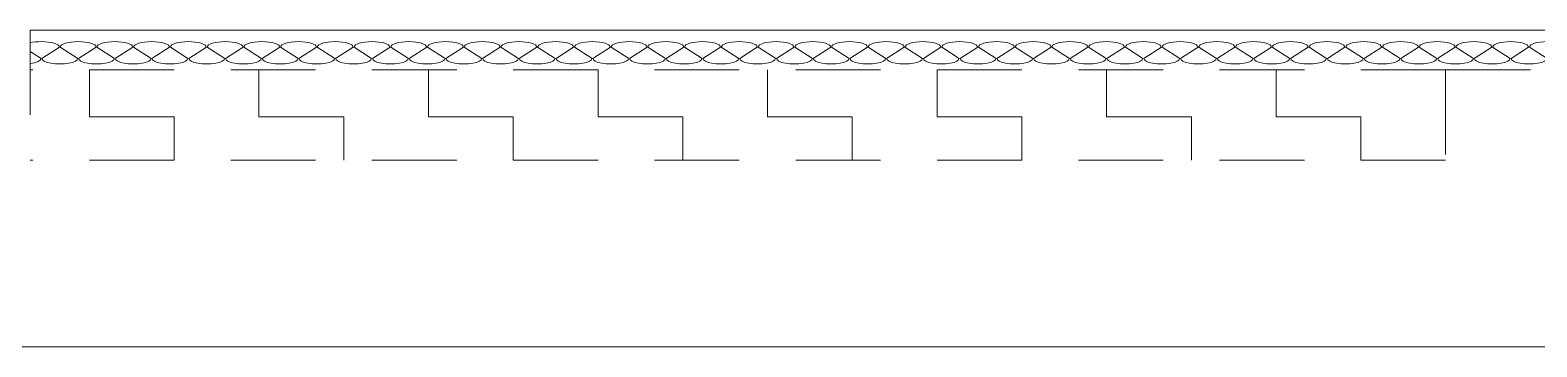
# Model space of a CAD drawing. Header units: millimetres. Extents: x 107122 to 123476, y 58544 to 73874.
# Drawn here: x 107132.017 to 107134.684, y 73866.31 to 73866.87 of the extents above; entities that cross this region are included whole.
import ezdxf

# ---------------------------------------------------------------- set-up
doc = ezdxf.new("R2010")
doc.units = ezdxf.units.MM
doc.linetypes.add('Carkovana', pattern=[0.21, 0.15, -0.06])
doc.layers.add('_V výplně 1', color=255, linetype='Continuous', lineweight=5)
doc.layers.add('DPS 5NP kce návrh', color=7, linetype='Continuous', lineweight=25)

# ---------------------------------------------------------------- blocks, each defined once
blk = doc.blocks.new('VZOROVÁ ČÁRA_59')
at = {"layer": 'DPS 5NP kce návrh', "color": 254, "linetype": 'Continuous', "lineweight": 13, "true_color": 0xf0f0b4, "transparency": 33554687}
for p, q in [((51.8145, 226.3032), (51.7951, 226.3156)), ((51.847, 226.3232), (51.8158, 226.3032)), ((51.8795, 226.3032), (51.8483, 226.3232)), ((51.912, 226.3232), (51.8808, 226.3032)), ((51.9445, 226.3032), (51.9133, 226.3232)), ((51.977, 226.3232), (51.9458, 226.3032)), ((52.0095, 226.3032), (51.9783, 226.3232)), ((52.042, 226.3232), (52.0108, 226.3032)), ((52.0745, 226.3032), (52.0433, 226.3232)), ((52.107, 226.3232), (52.0758, 226.3032)), ((52.1395, 226.3032), (52.1083, 226.3232)), ((52.172, 226.3232), (52.1408, 226.3032)), ((52.2045, 226.3032), (52.1733, 226.3232)), ((52.237, 226.3232), (52.2058, 226.3032)), ((52.2695, 226.3032), (52.2383, 226.3232)), ((52.302, 226.3232), (52.2708, 226.3032)), ((52.3345, 226.3032), (52.3033, 226.3232)), ((52.367, 226.3232), (52.3358, 226.3032)), ((52.3995, 226.3032), (52.3683, 226.3232)), ((52.432, 226.3232), (52.4008, 226.3032)), ((52.4645, 226.3032), (52.4333, 226.3232)), ((52.497, 226.3232), (52.4658, 226.3032)), ((52.5295, 226.3032), (52.4983, 226.3232)), ((52.562, 226.3232), (52.5308, 226.3032)), ((52.5945, 226.3032), (52.5633, 226.3232)), ((52.627, 226.3232), (52.5958, 226.3032)), ((52.6595, 226.3032), (52.6283, 226.3232)), ((52.692, 226.3232), (52.6608, 226.3032)), ((52.7245, 226.3032), (52.6933, 226.3232)), ((52.757, 226.3232), (52.7258, 226.3032)), ((52.7895, 226.3032), (52.7583, 226.3232)), ((52.822, 226.3232), (52.7908, 226.3032)), ((52.8545, 226.3032), (52.8233, 226.3232)), ((52.887, 226.3232), (52.8558, 226.3032)), ((52.9195, 226.3032), (52.8883, 226.3232)), ((52.952, 226.3232), (52.9208, 226.3032)), ((52.9845, 226.3032), (52.9533, 226.3232)), ((53.017, 226.3232), (52.9858, 226.3032)), ((53.0495, 226.3032), (53.0183, 226.3232)), ((53.082, 226.3232), (53.0508, 226.3032)), ((53.1145, 226.3032), (53.0833, 226.3232)), ((53.147, 226.3232), (53.1158, 226.3032)), ((53.1795, 226.3032), (53.1483, 226.3232)), ((53.212, 226.3232), (53.1808, 226.3032)), ((53.2445, 226.3032), (53.2133, 226.3232)), ((53.277, 226.3232), (53.2458, 226.3032)), ((53.3095, 226.3032), (53.2783, 226.3232)), ((53.342, 226.3232), (53.3108, 226.3032)), ((53.3745, 226.3032), (53.3433, 226.3232)), ((53.407, 226.3232), (53.3758, 226.3032)), ((53.4395, 226.3032), (53.4083, 226.3232)), ((53.472, 226.3232), (53.4408, 226.3032)), ((53.5045, 226.3032), (53.4733, 226.3232)), ((53.537, 226.3232), (53.5058, 226.3032)), ((53.5695, 226.3032), (53.5383, 226.3232)), ((53.602, 226.3232), (53.5708, 226.3032)), ((53.6345, 226.3032), (53.6033, 226.3232)), ((53.667, 226.3232), (53.6358, 226.3032)), ((53.6995, 226.3032), (53.6683, 226.3232)), ((53.732, 226.3232), (53.7008, 226.3032)), ((53.7645, 226.3032), (53.7333, 226.3232)), ((53.797, 226.3232), (53.7658, 226.3032)), ((53.8295, 226.3032), (53.7983, 226.3232)), ((53.862, 226.3232), (53.8308, 226.3032)), ((53.8945, 226.3032), (53.8633, 226.3232)), ((53.927, 226.3232), (53.8958, 226.3032)), ((53.9595, 226.3032), (53.9283, 226.3232)), ((53.992, 226.3232), (53.9608, 226.3032)), ((54.0245, 226.3032), (53.9933, 226.3232)), ((54.057, 226.3232), (54.0258, 226.3032)), ((54.0895, 226.3032), (54.0583, 226.3232)), ((54.122, 226.3232), (54.0908, 226.3032)), ((54.1545, 226.3032), (54.1233, 226.3232)), ((54.187, 226.3232), (54.1558, 226.3032)), ((54.2195, 226.3032), (54.1883, 226.3232)), ((54.252, 226.3232), (54.2208, 226.3032)), ((54.2845, 226.3032), (54.2533, 226.3232)), ((54.317, 226.3232), (54.2858, 226.3032)), ((54.3495, 226.3032), (54.3183, 226.3232)), ((54.382, 226.3232), (54.3508, 226.3032)), ((54.4145, 226.3032), (54.3833, 226.3232)), ((54.447, 226.3232), (54.4158, 226.3032)), ((54.4795, 226.3032), (54.4483, 226.3232))]:
    blk.add_line(p, q, dxfattribs=at)
for centre, start_param, end_param in [((51.8151, 226.3232), 4.712389, 5.391294), ((51.8151, 226.3232), 3.141593, 4.712389), ((51.8801, 226.3232), 4.712389, 6.283185), ((51.8801, 226.3232), 3.141593, 4.712389), ((51.9451, 226.3232), 4.712389, 6.283185), ((51.9451, 226.3232), 3.141593, 4.712389), ((52.0101, 226.3232), 4.712389, 6.283185), ((52.0101, 226.3232), 3.141593, 4.712389), ((52.0751, 226.3232), 4.712389, 6.283185), ((52.0751, 226.3232), 3.141593, 4.712389), ((52.1401, 226.3232), 4.712389, 6.283185), ((52.1401, 226.3232), 3.141593, 4.712389), ((52.2051, 226.3232), 4.712389, 6.283185), ((52.2051, 226.3232), 3.141593, 4.712389), ((52.2701, 226.3232), 4.712389, 6.283185), ((52.2701, 226.3232), 3.141593, 4.712389), ((52.3351, 226.3232), 4.712389, 6.283185), ((52.3351, 226.3232), 3.141593, 4.712389), ((52.4001, 226.3232), 4.712389, 6.283185), ((52.4001, 226.3232), 3.141593, 4.712389), ((52.4651, 226.3232), 4.712389, 6.283185), ((52.4651, 226.3232), 3.141593, 4.712389), ((52.5301, 226.3232), 4.712389, 6.283185), ((52.5301, 226.3232), 3.141593, 4.712389), ((52.5951, 226.3232), 4.712389, 6.283185), ((52.5951, 226.3232), 3.141593, 4.712389), ((52.6601, 226.3232), 4.712389, 6.283185), ((52.6601, 226.3232), 3.141593, 4.712389), ((52.7251, 226.3232), 4.712389, 6.283185), ((52.7251, 226.3232), 3.141593, 4.712389), ((52.7901, 226.3232), 4.712389, 6.283185), ((52.7901, 226.3232), 3.141593, 4.712389), ((52.8551, 226.3232), 4.712389, 6.283185), ((52.8551, 226.3232), 3.141593, 4.712389), ((52.9201, 226.3232), 4.712389, 6.283185), ((52.9201, 226.3232), 3.141593, 4.712389), ((52.9851, 226.3232), 4.712389, 6.283185), ((52.9851, 226.3232), 3.141593, 4.712389), ((53.0501, 226.3232), 4.712389, 6.283185), ((53.0501, 226.3232), 3.141593, 4.712389), ((53.1151, 226.3232), 4.712389, 6.283185), ((53.1151, 226.3232), 3.141593, 4.712389), ((53.1801, 226.3232), 4.712389, 6.283185), ((53.1801, 226.3232), 3.141593, 4.712389), ((53.2451, 226.3232), 4.712389, 6.283185), ((53.2451, 226.3232), 3.141593, 4.712389), ((53.3101, 226.3232), 4.712389, 6.283185), ((53.3101, 226.3232), 3.141593, 4.712389), ((53.3751, 226.3232), 4.712389, 6.283185), ((53.3751, 226.3232), 3.141593, 4.712389), ((53.4401, 226.3232), 4.712389, 6.283185), ((53.4401, 226.3232), 3.141593, 4.712389), ((53.5051, 226.3232), 4.712389, 6.283185), ((53.5051, 226.3232), 3.141593, 4.712389), ((53.5701, 226.3232), 4.712389, 6.283185), ((53.5701, 226.3232), 3.141593, 4.712389), ((53.6351, 226.3232), 4.712389, 6.283185), ((53.6351, 226.3232), 3.141593, 4.712389), ((53.7001, 226.3232), 4.712389, 6.283185), ((53.7001, 226.3232), 3.141593, 4.712389), ((53.7651, 226.3232), 4.712389, 6.283185), ((53.7651, 226.3232), 3.141593, 4.712389), ((53.8301, 226.3232), 4.712389, 6.283185), ((53.8301, 226.3232), 3.141593, 4.712389), ((53.8951, 226.3232), 4.712389, 6.283185), ((53.8951, 226.3232), 3.141593, 4.712389), ((53.9601, 226.3232), 4.712389, 6.283185), ((53.9601, 226.3232), 3.141593, 4.712389), ((54.0251, 226.3232), 4.712389, 6.283185), ((54.0251, 226.3232), 3.141593, 4.712389), ((54.0901, 226.3232), 4.712389, 6.283185), ((54.0901, 226.3232), 3.141593, 4.712389), ((54.1551, 226.3232), 4.712389, 6.283185), ((54.1551, 226.3232), 3.141593, 4.712389), ((54.2201, 226.3232), 4.712389, 6.283185), ((54.2201, 226.3232), 3.141593, 4.712389), ((54.2851, 226.3232), 4.712389, 6.283185), ((54.2851, 226.3232), 3.141593, 4.712389), ((54.3501, 226.3232), 4.712389, 6.283185), ((54.3501, 226.3232), 3.141593, 4.712389), ((54.4151, 226.3232), 4.712389, 6.283185), ((54.4151, 226.3232), 3.141593, 4.712389), ((54.4801, 226.3232), 4.712389, 6.283185), ((51.7826, 226.3032), 1.97411, 3.141593), ((51.8476, 226.3032), 0, 3.141593), ((51.9126, 226.3032), 0, 3.141593), ((51.9776, 226.3032), 0, 3.141593), ((52.0426, 226.3032), 0, 3.141593), ((52.1076, 226.3032), 0, 3.141593), ((52.1726, 226.3032), 0, 3.141593), ((52.2376, 226.3032), 0, 3.141593), ((52.3026, 226.3032), 0, 3.141593), ((52.3676, 226.3032), 0, 3.141593), ((52.4326, 226.3032), 0, 3.141593), ((52.4976, 226.3032), 0, 3.141593), ((52.5626, 226.3032), 0, 3.141593), ((52.6276, 226.3032), 0, 3.141593), ((52.6926, 226.3032), 0, 3.141593), ((52.7576, 226.3032), 0, 3.141593), ((52.8226, 226.3032), 0, 3.141593), ((52.8876, 226.3032), 0, 3.141593), ((52.9526, 226.3032), 0, 3.141593), ((53.0176, 226.3032), 0, 3.141593), ((53.0826, 226.3032), 0, 3.141593), ((53.1476, 226.3032), 0, 3.141593), ((53.2126, 226.3032), 0, 3.141593), ((53.2776, 226.3032), 0, 3.141593), ((53.3426, 226.3032), 0, 3.141593), ((53.4076, 226.3032), 0, 3.141593), ((53.4726, 226.3032), 0, 3.141593), ((53.5376, 226.3032), 0, 3.141593), ((53.6026, 226.3032), 0, 3.141593), ((53.6676, 226.3032), 0, 3.141593), ((53.7326, 226.3032), 0, 3.141593), ((53.7976, 226.3032), 0, 3.141593), ((53.8626, 226.3032), 0, 3.141593), ((53.9276, 226.3032), 0, 3.141593), ((53.9926, 226.3032), 0, 3.141593), ((54.0576, 226.3032), 0, 3.141593), ((54.1226, 226.3032), 0, 3.141593), ((54.1876, 226.3032), 0, 3.141593), ((54.2526, 226.3032), 0, 3.141593), ((54.3176, 226.3032), 0, 3.141593), ((54.3826, 226.3032), 0, 3.141593), ((54.4476, 226.3032), 0, 3.141593)]:
    blk.add_ellipse(centre, major_axis=(-0.0318, 0), ratio=0.307692, start_param=start_param, end_param=end_param, dxfattribs=at)

msp = doc.modelspace()

# ---------------------------------------------------------------- hatches: boundary and pattern name
at = {"layer": '_V výplně 1', "linetype": 'Continuous', "lineweight": 9, "transparency": 33554687}
h = msp.add_hatch(dxfattribs=at)
h.set_pattern_fill('VZOR', color=256, scale=0.15, style=0, pattern_type=2)
h.set_pattern_definition([(0, (107080.5223, 73640.81691), (0.15, 0.15), [0.15, -0.15]), (90, (107080.5223, 73640.81691), (-0.15, 0.15), [0.15, -0.15])])
h.paths.add_polyline_path([(107132.0174, 73866.8002), (107132.0174, 73866.6402), (107134.5224, 73866.6402), (107134.5224, 73866.8002)], flags=0)

# ---------------------------------------------------------------- linework, layer by layer
at = {"layer": '_V výplně 1', "linetype": 'Carkovana', "lineweight": 9, "transparency": 33554687}
for p, q in [((107132.0174, 73866.8702), (107132.0174, 73866.6402)), ((107134.5224, 73866.8002), (107132.0174, 73866.8002)), ((107134.5224, 73866.8002), (107134.5224, 73866.6402)), ((107134.5224, 73866.8002), (107134.8224, 73866.8002)), ((107134.5224, 73866.6402), (107132.0174, 73866.6402)), ((107132.0174, 73866.6402), (107132.0174, 73866.6402)), ((107132.0174, 73866.6402), (107132.0174, 73866.6402))]:
    msp.add_line(p, q, dxfattribs=at)
at = {"layer": '_V výplně 1', "linetype": 'Continuous', "lineweight": 9, "transparency": 33554687}
for p, q in [((107137.7574, 73866.8702), (107132.0174, 73866.8702)), ((107138.2574, 73866.3102), (107131.5274, 73866.3102))]:
    msp.add_line(p, q, dxfattribs=at)
at = {"layer": '_V výplně 1', "linetype": 'Carkovana', "lineweight": 9, "transparency": 33554687}
msp.add_lwpolyline([(107134.5224, 73866.8002), (107134.5224, 73866.8002)], close=True, dxfattribs=at)

# ---------------------------------------------------------------- block references
at = {"layer": '_V výplně 1', "linetype": 'Continuous', "lineweight": 9, "transparency": 33554687}
msp.add_blockref('VZOROVÁ ČÁRA_59', (107080.2223, 73640.5169), dxfattribs=at)

doc.saveas('drawing.dxf')
